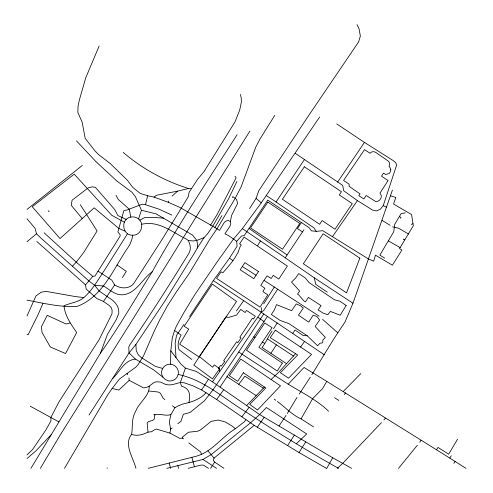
<?xml version="1.0" encoding="UTF-8"?>
<svg xmlns="http://www.w3.org/2000/svg" width="493" height="493" viewBox="0 0 493 493"><rect width="100%" height="100%" fill="white"/><g stroke="black" fill="none" stroke-linecap="round" stroke-linejoin="round"><path stroke-width="0.74" d="M219.613 371.685L219.705 368.647L214.282 364.937L212.637 367.26L199.425 356.618L236.529 301.457L212.366 284.097L184.185 326.261L188.69 329.127L179.68 344.145L199.123 356.994L225.917 316.919L228.561 317.437L236.572 315.076L240.769 309.413L245.113 312.513L246.494 310.417L255.282 316.186L253.414 318.959L252.354 318.262L239.857 337.12L241.046 337.908L237.799 342.623L236.615 341.828L223.668 360.666L224.728 361.387L221.375 366.071L220.414 365.479L218.837 368.037M183.698 438.807L182.428 438.104L179.779 438.382L169.956 433.113L170.615 429.126L169.339 421.953L170.923 414.514L174.916 407.729L178.515 405.69L183.051 403.97L189.004 402.522C190.434 394.295 189.891 388.502 181.406 386.118L180.383 382.426L185.393 368.111L180.783 363.852L170.8 350.856L172.254 338.149L174.54 330.483L176.568 325.799L183.642 313.024L194.747 294.74L216.686 262.572L233.608 238.883L242.365 228.635L261.259 202.826L319.606 117.063M185.393 368.111L196.473 371.488L212.483 381.872L261.222 312.254L261.456 307.669M178.195 374.464C179.618 368.715 173.961 363.021 168.212 364.376A8.393 8.393 0 0 0 162.715 368.444L161.827 370.576A8.393 8.393 0 0 0 163.029 377.256L165.266 379.542L168.255 380.806A8.393 8.393 0 0 0 176.876 377.422L178.195 374.464C203.966 379.746 223.84 398.572 245.699 411.766C275.704 431.585 306.443 450.294 337.779 467.919L338.543 468.35M170.547 364.198L170.8 350.856M89.017 415.051L129.043 352.92L135.895 344.441L164.582 301.513L194.741 252.558L197.268 248.071L197.736 245.058L196.769 240.381L192.51 235.062L156.071 213.87L141.436 210.258L135.526 196.929L131.995 192.27L116.995 181.116L96.332 162.006L76.489 140.887M182.428 438.104L182.613 436.995L188.375 432.25L197.57 431.227L200.669 429.828L211.103 421.379L218.208 420.036L225.406 422.02L232.332 426.242L235.364 428.725L244.54 421.607L245.853 419.549L216.661 399.496L201.655 389.963L192.923 385.828L184.216 382.802L180.383 382.426L172.34 384.682L169.062 384.916L165.839 384.577L160.669 382.087L156.916 381.761L154.192 382.328L149.206 386.173L147.247 387.091L143.642 387.923L129.203 380.362L118.838 390.012L112.133 388.478L107.616 395.053L64.478 468.35M189.608 316.451L213.327 280.603L229.479 258.172L237.09 246.223L236.714 241.317L228.604 235.629L224.931 233.811L230.021 226.127L230.755 223.717L230.404 221.517L231.531 215.558L237.657 203.301L236.449 199.326L232.832 196.627L232.314 197.49M132.716 235.21C122.141 235.765 120.2 218.701 130.824 217.08A9.293 9.293 0 0 1 136.801 217.869C145.38 221.634 141.966 235.648 132.716 235.21L131.908 239.259L129.616 245.169C114.247 266.466 104.06 296.071 77.456 306.301C60.46 307.515 43.661 303.226 27.01 300.151M295.609 353.697L286.538 363.649L262.06 347.485C266.072 342.296 268.321 336.386 272.068 331.086M135.939 468.35C133.517 458.145 123.379 444.285 131.582 434.376C132.968 426.679 131.224 418.384 135.68 411.341C138.872 402.393 149.699 396.175 149.206 386.173M99.136 46.022L85.751 77.783L79.33 100.104L78.042 106.272L77.863 112.466L82.14 122.147L85.209 138.397L94.742 150.568L98.545 154.549L110.346 163.627L127.502 180.364L132.654 187.272L140.234 193.441L147.647 195.721L145.515 204.718L142.298 204.151L127.077 209.987L123.916 210.48L117.882 231.852L120.052 234.569L120.187 236.024L94.976 276.012L92.77 276.339L85.548 284.837L86.139 289.003L96.961 298.622L103.481 301.469L109.372 305.592L111.221 307.607L112.096 310.109L112.016 313.702L99.155 339.622L59.068 401.715L50.859 417.466L50.927 420.991L45.584 430.414L32.446 449.715L27.01 454.792M295.264 153.329L342.66 185.368L343.726 190.76L357.419 200.614L372.56 210.036L376.375 210.949L380.195 209.365L383.227 205.649L396.68 164.939L395.645 162.573L393.075 160.515L364.432 142.397L336.719 123.903M326.471 468.35L299.004 452.543L254.222 425.342L214.067 458.089L213.29 460.425L214.683 462.095L223.896 468.35M138.515 218.984L141.436 210.258M311.859 374.668L333.675 339.104L345.063 321.892L352.976 303.226L392.422 190.101M249.55 208.594L256.07 198.396L258.843 190.643L308.205 116.237L358.645 41.899L360.352 36.02L359.04 28.73L356.981 24.65M30.936 468.35L100.473 353.105L107.388 334.482L116.274 319.612L118.819 313.277L118.659 309.77L117.654 306.387L115.621 303.337L112.768 300.366L99.204 291.043L94.607 285.256L89.067 281.096L40.155 237.392L36.5 233.781L35.04 228.265L27.01 218.769M147.647 195.721L154.081 197.138L168.23 202.266L168.754 201.052M42.903 303.559L37.906 315.021L28.101 334.796L27.01 334.279M27.01 316.031L35.927 295.96L41.11 292.238L46.003 291.357L74.757 296.466L83.822 297.593C92.635 289.909 98.175 279.482 104.633 269.917L127.545 233.645M236.88 181.51L228.481 199.012L212.662 226.349L207.565 233.811L203.942 237.755L197.268 248.071M411.556 224.765L411.957 224.025L413.017 223.865L413.313 225.782L399.54 248.552L401.894 250.074L392.391 265.209L375.487 255.201L373.7 261.154L368.481 258.979L322.767 230.693L316.26 231.34L311.391 230.823L309.259 227.778L267.754 200.133L244.201 235.623L241.515 235.993L236.714 241.317M400.575 218.257L401.019 217.45L399.367 216.55L394.739 224.284L393.765 231.698L379.85 255.158L384.7 258.116M212.483 381.872L259.638 414.57L332.72 457.781L326.754 468.35M100.473 353.105C119.158 326.896 135.156 298.912 152.294 271.698C178.232 224.629 208.169 179.957 237.102 134.718M313.517 426.852L301.063 418.877L312.611 398.701L322.514 388.669L326.785 381.397L304.064 367.47L288.189 384.183L238.711 352.051L212.945 389.932L204.644 400.575L190.107 412.462L183.341 414.299L180.956 421.349L177.788 423.77M40.364 468.35L60.46 434.592L129.813 324.086L199.326 211.725L249.963 131.002M403.286 239.715L403.65 239.08L404.882 239.857M168.23 202.266L179.908 207.43L214.942 227.501L221.912 215.607M457.535 439.245L448.673 454.176L438.006 447.434L436.527 449.801L326.785 381.397M296.977 397.438L287.302 413.504M399.367 216.55L401.08 213.691L405.24 212.816M277.158 322.995L273.553 328.819M299.004 452.543L305.666 442.011M465.99 468.35L449.832 458.108L451.286 455.735M257.617 245.582L260.458 240.935L242.365 228.635M210.486 225.289L217.382 214.085L236.098 177.807L234.964 176.186M122.393 277.608L126.282 271.341L116.995 264.938M419.746 442.27L420.954 440.323M352.976 303.226L314.257 277.818L285.25 257.808L303.885 229.818M274.712 115.442L260.027 138.952L255.824 146.969L241.225 186.637L235.26 198.186L217.142 228.592L209.574 239.647L189.195 273.473L176.821 291.252L167.484 305.709L159.578 320.204L154.056 331.53L143.592 355.749L137.787 365.11L135.76 367.217L119.466 379.006L112.133 388.478M201.655 389.963L208.422 379.24M263.724 303.805L274.342 286.944M285.989 415.531L279.1 425.909M240.448 94.502L241.262 98.132L241.367 102.076L239.715 110.044L234.964 121.974L204.022 171.558L197.668 179.206L189.139 192.258L188.178 196.867L184.518 202.962L162.012 239.58L133.517 283.82C128.778 289.255 120.28 288.793 114.703 284.911L111.751 280.073L98.039 271.168M294.413 435.011L287.678 445.512M183.938 324.493L176.519 335.326L175.12 343.177L176.001 357.604M210.616 468.35L214.683 462.095M299.294 394.036L310.276 377.225M301.359 222.522L297.433 228.561L302.474 231.938M103.481 301.469L114.703 284.911M277.725 289.108L263.669 310.547L261.222 312.254L213.327 280.603M238.711 352.051L263.78 313.979L261.222 312.254M199.425 356.618L193.817 365.11L212.514 378.87L219.705 368.647L218.307 368.197M270.842 353.327L276.431 344.86L267.65 339.018M264.045 280.375L260.748 285.336L264.852 288.257L262.861 291.573L267.804 294.857L260.045 307.077L216.569 278.379L221.074 271.822L222.83 272.802C227.809 267.064 233.189 261.438 236.819 254.48C239.148 251.664 238.84 247.726 241.25 245.027L239.604 243.795L244.115 237.108L287.351 266.047L278.816 279.044L273.276 275.384L271.205 278.465L267.07 275.889L264.045 280.375L319.137 316.161M316.26 231.34L313.967 227.914L276.055 201.976L304.397 159.596M220.131 387.005L267.446 316.444L263.78 313.979M337.588 182.151L364.432 142.397M257.272 427.234L264.193 417.226M332.467 236.634L357.419 200.614M292.663 333.434L295.048 330.002L303.207 335.554L307.225 335.782L317.634 345.747L320.025 343.159L322.083 343.017L322.835 342.173L322.779 340.176L325.355 337.385L315.113 326.483L319.618 320.074L317.011 316.531L313.178 315.163L308.729 322.108L298.475 315.175L303.294 308.063L300.496 305.789L296.256 303.885L291.683 310.682L276.493 304.631L274.25 310.134L271.366 314.503L280.147 320.438L288.96 323.654L307.225 335.782M236.474 310.923L243.758 300.508M300.564 347.047L304.545 341.446M453.806 463.272L455.094 461.485M216.661 399.496L223.834 389.593M238.748 384.306L244.904 376.19L263.367 388.182L264.439 387.03M241.952 416.677L248.996 407.446M344.237 394.591L345.568 392.909M383.942 419.956L385.384 418.181M398.535 468.35L417.325 445.265M112.614 378.698C119.663 371.87 124.378 360.118 135.409 359.083L153.409 369.695L162.98 377.231M286.538 363.649L279.007 371.987L271.113 379.524M72.539 266.177L76.871 261.376L83.662 252.527L97.096 230.958L80.316 204.749M51.525 434.296L35.897 450.885L27.01 458.533M381.44 422.637L342.635 463.445L337.335 468.35M206.025 392.718C201.717 397.82 195.283 400.624 189.004 402.522M246.488 405.671L263.367 388.182M170.923 414.514C165.679 416.727 159.301 412.721 154.555 415.186L154.488 418.224L154.001 419.438C152.152 421.404 148.701 420.511 147.16 422.895L147.974 432.158C142.958 434.623 137.048 436.459 131.582 434.376M360.821 373.583L343.282 391.43M152.294 271.698C142.138 278.872 135.852 294.309 121.919 294.832C114.795 294.894 109.378 289.52 103.666 286.045L94.607 285.256M296.33 443.805L306.689 433.976L266.411 407.508L259.638 414.57L250.58 422.803L211.189 454.608L202.98 459.451L166.874 468.35M172.039 196.14L177.535 191.148L188.591 188.511L191.413 188.702M27.01 241.724L36.5 233.781M148.165 468.35L195.974 456.302C211.836 452.093 221.751 437.008 235.364 428.725M82.325 165.451L27.01 209.42M154.081 197.138L156.417 195.283L177.535 191.148M170.615 429.126L172.119 428.029M83.822 297.593C78.171 302.431 70.542 302.757 64.035 305.796C64.866 315.717 71.146 324.53 76.68 332.516L65.551 353.53L50.317 346.986L42.09 332.559L41.394 326.89L47.229 315.329L66.074 324.012L70.037 323.007M139.766 220.229L144.837 217.561L152.719 217.351L163.781 218.171M203.942 237.755L196.769 240.381L193.028 240.997L188.221 240.418L186.422 239.117C172.125 232.154 158.691 220.242 141.676 224.266M188.178 468.35L200.583 465.17L203.307 465.065L208.514 468.35M147.974 432.158L151.622 431.695L155.061 429.428L156.491 429.083L169.956 433.113M148.843 391.011L158.105 391.997L160.404 393.223L163.029 398.079L164.884 399.607M153.748 414.33L155.141 414.595M392.57 226.829L398.554 228.191L408.481 233.996M162.678 368.431L155.48 366.41L141.171 357.53L138.176 354.633L136.253 350.622L135.895 344.441M145.515 204.718L159.177 209.211L171.934 215.133M390.481 195.801L395.787 197.434L393.556 204.04L411.612 214.591L413.017 223.865M188.591 188.511C164.736 181.147 142.169 168.674 123.207 152.405M124.994 231.069L118.825 228.438L94.175 207.843L59.998 238.557L32.23 206.733L74.233 174.158L111.757 215.268L124.341 222.214M126.282 219.477L117.815 215.515L114.69 209.482L95.371 187.334L92.29 186.841L88.284 187.815L72.101 200.189L71.232 205.273L82.214 218.596M383.227 205.649L386.592 207.27M214.942 227.501L219.471 230.41L224.377 222.306L226.219 220.987L228.043 220.42L230.404 221.517M351.626 468.35L332.72 457.781M30.289 406.22L58.827 421.848M388.33 240.867L400.125 247.591M288.189 384.183C301.987 392.668 316.808 399.909 328.591 411.211M301.063 418.877C291.911 414.779 285.361 407.329 277.368 401.481M253.809 336.781L254.943 337.477M262.393 342.05L264.71 343.467M382.013 220.328L390.08 225.295M436.527 449.801L449.832 458.108M202.98 459.451L216.544 468.35M334.599 397.728L338.851 400.421M242.34 266.522L256.046 275.267M227.039 376.701L256.169 395.632M293.464 356.069L276.431 344.86M266.362 195.585L276.055 201.976M327.309 292.17L315.754 284.375L314.257 277.818M267.446 316.444L324.376 354.806M274.256 399.133L275.753 400.261M260.458 240.935L285.25 257.808M229.479 258.172L232.869 260.483M174.54 330.483L181.116 335.067C178.737 339.467 176.925 344.921 179.125 349.747L191.869 359.502M245.853 419.549L254.222 425.342M249.125 228.524L287.043 254.936M257.784 317.178L264.02 321.553M188.794 442.874L200.719 452.05L201.52 454.682M172.495 405.819L174.916 407.729M256.07 198.396L261.259 202.826M92.77 276.339L76.236 262.14L44.123 232.807M322.601 319.378L337.81 332.849M36.839 241.496L85.548 284.837M135.409 359.083L129.043 352.92L128.772 347.084L129.745 344.921C150.494 314.793 170.06 283.882 189.207 252.749C191.278 248.811 190.249 244.146 188.221 240.418M207.941 450.842L214.067 458.089M48.222 210.69L49.164 211.824M106.956 467.795L107.314 468.35M116.046 195.277L118.277 199.48L129.246 209.161L130.824 217.08M127.089 373.466L127.681 374.76M191.869 457.331L194.421 466.748M177.862 465.669L178.534 468.35M170.547 468.35L169.253 463.038M128.963 377.946L129.203 380.362M390.789 169.783L390.37 171.774L389.193 173.511L385.742 174.467L383.437 173.154L381.52 176.217L388.065 180.543L379.967 193.145C383.277 196.522 380.078 201.847 375.691 201.526L366.139 195.474L363.877 198.938L358.812 195.696L360.056 193.897L349.13 186.36L349.143 184.24L343.596 180.413L364.555 149.601L370.138 153.341L371.13 152.251L372.314 151.795L373.786 151.684L375.567 152.263L388.299 161.094L389.304 162.468L389.581 164.508L389.02 166.264L390.179 167.885L390.789 169.783M359.835 258.135L346.548 292.885L303.361 263.749L323.149 233.768L359.835 258.135M346.191 305.475L340.213 315.218L330.322 311.397L327.857 314.719L323.106 313.098L318.127 309.974L321.035 305.592L308.445 297.421L305.333 301.889L303.879 300.89L298.475 294.635L297.476 294.105L299.652 291.036L291.536 282.076L295.566 278.138L298.696 273.553L305.087 277.793L309.043 282.557L328.621 295.831L334.544 299.799L339.843 301.205L346.191 305.475M282.323 363.088L277.245 371.056L246.494 350.178L264.772 323.001L272.105 327.709L258.868 347.288L282.323 363.088M258.486 271.557L253.803 278.693L240.183 269.776L244.879 262.633L258.486 271.557M243.363 372.745L237.694 381.28L229.344 375.746L240.812 359.058L280.455 385.834L257.488 410.003L249.766 404.377L265.801 387.954L243.363 372.745M267.859 202.112L250.573 227.914L282.514 249.23L299.799 223.428L267.859 202.112M304.341 166.776L282.409 199.264L319.606 224.29L322.12 220.562L334.993 229.22L352.261 203.658L339.295 194.938L341.458 191.746L304.341 166.776M275.347 330.199L270.256 337.656L297.68 354.978L280.381 372.72L288.596 378.156L311.551 354.393L275.347 330.199"/></g></svg>
